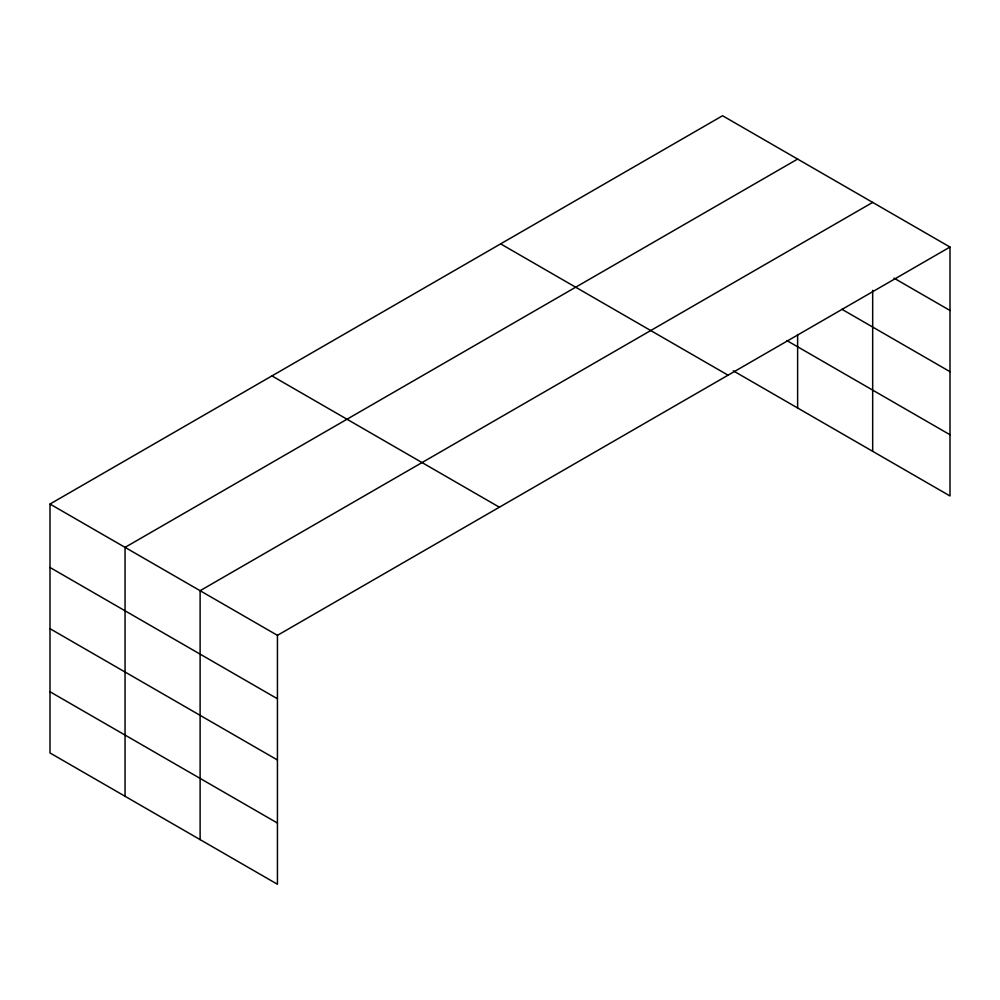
<?xml version="1.0" encoding="UTF-8"?>
<svg xmlns="http://www.w3.org/2000/svg" width="1000" height="1000" viewBox="0 0 1000 1000"><rect width="100%" height="100%" fill="white"/><g stroke="black" fill="none" stroke-linecap="round" stroke-linejoin="round"><path stroke-width="1.5" d="M872.675 290.312L872.675 451.312M733.288 370.838L950 495.962L950 247.05L722.562 115.738L50 504.038L50 752.95L277.438 884.262L277.438 635.35L50 504.038M797.625 159.075L125.05 547.375L125.05 796.287M872.675 202.4L200.113 590.7L200.113 839.613M277.438 635.35L950 247.05M894 278.15L950 310.475M841.85 309.25L950 371.688M786.9 340.588L950 434.75M500.625 243.875L728.05 375.188M271.95 375.9L499.375 507.212M50 567.475L277.438 698.775M50 628.688L277.438 759.987M50 691.75L277.438 823.05M797.625 334.475L797.625 407.987"/></g></svg>
